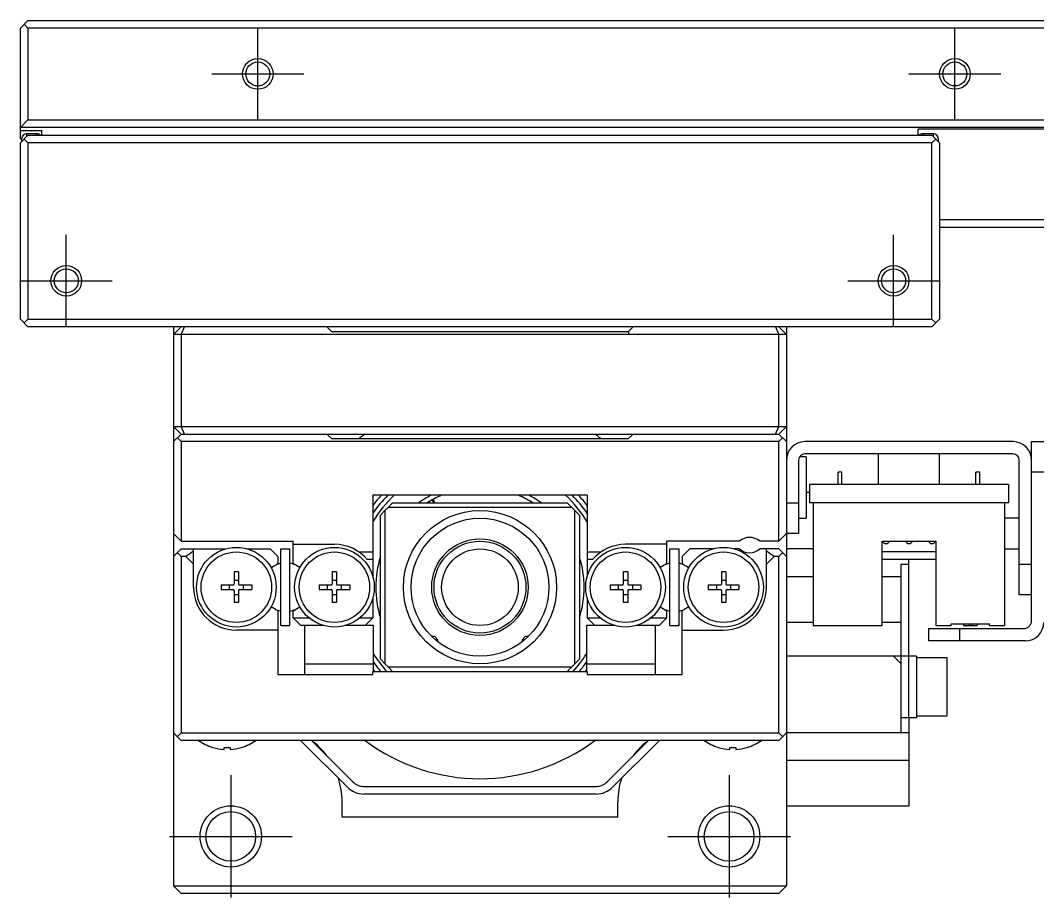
# Model space of a CAD drawing. Extents: x 0 to 615, y -8 to 395.
# Drawn here: x 90.5 to 156.9, y 327.9 to 385.1 of the extents above; entities that cross this region are included whole.
import ezdxf

# ---------------------------------------------------------------- set-up
doc = ezdxf.new("R2010")
doc.units = 0
doc.header["$LTSCALE"] = 0.5
doc.linetypes.add('CENTER', pattern=[50.8, 31.75, -6.35, 6.35, -6.35])
for name, color, linetype in [('MSM_CENTER', 1, 'CENTER'), ('MSM_CONTINUOUS', 7, 'CONTINUOUS'), ('MSM_NARROW', 5, 'CONTINUOUS')]:
    doc.layers.add(name, color=color, linetype=linetype)

msp = doc.modelspace()

# ---------------------------------------------------------------- linework, layer by layer
at = {"layer": 'MSM_CENTER'}
for p, q in [((105.954, 378.615), (105.954, 384.615)), ((151.454, 378.615), (151.454, 384.615)), ((102.954, 381.615), (108.954, 381.615)), ((148.454, 381.615), (154.454, 381.615)), ((93.454, 365.115), (93.454, 371.115)), ((147.454, 365.115), (147.454, 371.115)), ((90.454, 368.115), (96.454, 368.115)), ((144.454, 368.115), (150.454, 368.115)), ((104.191, 335.852), (104.191, 327.852)), ((136.718, 335.852), (136.718, 327.852)), ((100.191, 331.852), (108.191, 331.852)), ((132.718, 331.852), (140.718, 331.852))]:
    msp.add_line(p, q, dxfattribs=at)
at = {"layer": 'MSM_CONTINUOUS'}
for p, q in [((90.454, 384.615), (90.954, 385.115)), ((90.454, 377.415), (90.454, 384.615)), ((90.704, 384.865), (90.954, 384.615)), ((90.954, 385.115), (166.954, 385.115)), ((90.954, 384.615), (90.954, 378.615)), ((166.954, 384.615), (90.954, 384.615)), ((90.954, 378.615), (90.454, 378.115)), ((90.954, 378.615), (166.954, 378.615)), ((166.954, 378.115), (90.454, 378.115)), ((90.454, 377.915), (91.854, 377.915)), ((91.854, 377.615), (91.854, 377.915)), ((149.054, 377.615), (149.054, 378.015)), ((166.854, 378.015), (149.054, 378.015)), ((90.454, 377.115), (90.954, 377.615)), ((90.554, 377.315), (90.454, 377.415)), ((90.554, 377.215), (90.554, 377.415)), ((90.704, 377.365), (90.954, 377.115)), ((91.554, 377.715), (90.854, 377.715)), ((90.854, 377.715), (90.854, 377.515)), ((90.954, 377.615), (149.954, 377.615)), ((91.554, 377.615), (91.554, 377.715)), ((150.054, 377.715), (149.354, 377.715)), ((149.354, 377.715), (149.354, 377.615)), ((149.954, 377.615), (150.454, 377.115)), ((149.954, 377.115), (150.204, 377.365)), ((150.054, 377.515), (150.054, 377.715)), ((150.354, 377.415), (150.354, 377.215)), ((90.454, 365.615), (90.454, 377.115)), ((90.954, 377.115), (90.954, 365.615)), ((149.954, 377.115), (90.954, 377.115)), ((149.954, 365.615), (149.954, 377.115)), ((150.454, 377.115), (150.454, 365.615)), ((150.454, 372.115), (165.154, 372.115)), ((150.454, 371.615), (165.154, 371.615)), ((90.954, 365.115), (90.454, 365.615)), ((90.954, 365.615), (90.704, 365.365)), ((90.954, 365.615), (149.954, 365.615)), ((150.204, 365.365), (149.954, 365.615)), ((149.954, 365.115), (150.454, 365.615)), ((149.954, 365.115), (90.954, 365.115)), ((100.454, 364.615), (100.954, 365.115)), ((100.454, 365.115), (100.454, 328.615)), ((140.454, 364.615), (100.454, 364.615)), ((100.954, 364.615), (101.162, 365.115)), ((100.954, 364.615), (100.954, 358.615)), ((110.754, 364.815), (110.454, 365.115)), ((110.754, 364.815), (130.154, 364.815)), ((130.454, 365.115), (130.154, 364.815)), ((130.154, 364.815), (130.154, 364.615)), ((139.747, 365.115), (139.954, 364.615)), ((140.454, 364.615), (139.954, 365.115)), ((139.954, 358.615), (139.954, 364.615)), ((140.454, 365.115), (140.454, 328.615)), ((100.454, 358.615), (140.454, 358.615)), ((100.454, 358.615), (100.954, 358.115)), ((101.162, 358.115), (100.954, 358.615)), ((139.747, 358.115), (139.954, 358.615)), ((139.954, 358.115), (140.454, 358.615)), ((100.454, 357.615), (100.954, 358.115)), ((100.954, 358.115), (139.954, 358.115)), ((110.454, 358.115), (110.754, 357.815)), ((130.154, 357.815), (130.454, 358.115)), ((139.954, 358.115), (140.454, 357.615)), ((100.704, 357.865), (100.954, 357.615)), ((100.954, 357.615), (100.954, 351.115)), ((139.954, 357.615), (100.954, 357.615)), ((110.754, 357.815), (130.154, 357.815)), ((139.954, 357.615), (140.204, 357.865)), ((139.954, 351.115), (139.954, 357.615)), ((155.254, 357.615), (141.654, 357.615)), ((156.454, 345.915), (156.454, 357.615)), ((156.454, 357.615), (157.254, 357.615)), ((141.754, 356.615), (141.308, 356.615)), ((155.254, 356.815), (141.654, 356.815)), ((141.754, 356.615), (141.754, 352.615)), ((146.454, 356.815), (146.454, 354.815)), ((150.454, 354.815), (150.454, 356.815)), ((141.254, 356.415), (141.254, 351.615)), ((155.654, 347.615), (155.654, 356.415)), ((143.829, 354.815), (143.829, 355.615)), ((144.079, 355.615), (143.829, 355.615)), ((144.079, 354.815), (144.079, 355.615)), ((152.829, 354.815), (152.829, 355.615)), ((153.079, 355.615), (152.829, 355.615)), ((153.079, 354.815), (153.079, 355.615)), ((157.254, 355.615), (156.454, 355.615)), ((154.954, 354.815), (141.954, 354.815)), ((141.954, 354.815), (141.954, 353.615)), ((154.954, 354.815), (154.954, 353.615)), ((127.454, 354.115), (113.454, 354.115)), ((113.454, 354.115), (113.454, 348.829)), ((127.454, 354.115), (127.454, 348.829)), ((141.754, 354.315), (141.954, 354.315)), ((114.454, 353.315), (114.254, 353.115)), ((114.454, 353.315), (114.754, 353.615)), ((126.454, 353.315), (114.454, 353.315)), ((114.754, 353.615), (126.154, 353.615)), ((126.154, 353.615), (126.454, 353.315)), ((126.654, 353.115), (126.454, 353.315)), ((140.454, 353.615), (141.254, 353.615)), ((154.954, 353.615), (141.954, 353.615)), ((142.204, 353.615), (142.204, 345.615)), ((154.704, 345.615), (154.704, 353.615)), ((113.954, 352.815), (114.254, 353.115)), ((113.954, 343.415), (113.954, 352.815)), ((114.254, 353.115), (114.254, 343.115)), ((126.654, 343.115), (126.654, 353.115)), ((126.654, 353.115), (126.954, 352.815)), ((126.954, 352.815), (126.954, 343.415)), ((141.254, 352.615), (141.754, 352.615)), ((155.654, 352.615), (154.704, 352.615)), ((100.954, 351.115), (100.454, 351.615)), ((140.454, 351.615), (139.954, 351.115)), ((141.254, 351.615), (140.454, 351.615)), ((100.454, 350.115), (100.954, 350.615)), ((100.954, 351.115), (108.254, 351.115)), ((100.954, 350.615), (103.84, 350.615)), ((101.754, 348.115), (101.754, 350.615)), ((105.269, 350.615), (106.754, 350.615)), ((107.254, 350.115), (106.754, 350.615)), ((107.454, 350.615), (108.054, 350.615)), ((107.454, 345.615), (107.454, 350.615)), ((108.054, 345.615), (108.054, 350.615)), ((108.254, 349.659), (108.254, 351.115)), ((108.254, 350.915), (110.954, 350.915)), ((132.654, 350.915), (129.954, 350.915)), ((137.393, 351.115), (132.654, 351.115)), ((132.654, 349.659), (132.654, 351.115)), ((132.854, 350.615), (133.454, 350.615)), ((132.854, 345.615), (132.854, 350.615)), ((133.454, 345.615), (133.454, 350.615)), ((134.154, 350.615), (133.654, 350.115)), ((135.64, 350.615), (134.154, 350.615)), ((137.393, 350.615), (137.069, 350.615)), ((139.954, 351.115), (138.716, 351.115)), ((139.954, 350.615), (138.716, 350.615)), ((139.154, 348.115), (139.154, 350.615)), ((140.454, 350.115), (139.954, 350.615)), ((142.204, 350.615), (140.454, 350.615)), ((146.704, 351.115), (150.204, 351.115)), ((146.704, 345.615), (146.704, 351.115)), ((150.204, 351.115), (150.204, 345.615)), ((154.704, 350.615), (155.654, 350.615)), ((100.704, 350.365), (100.954, 350.115)), ((100.954, 350.115), (100.954, 338.615)), ((101.254, 350.115), (100.954, 350.115)), ((101.754, 350.469), (101.254, 350.115)), ((101.254, 350.115), (101.754, 349.615)), ((107.254, 350.115), (107.254, 349.631)), ((112.551, 350.415), (113.454, 350.415)), ((127.454, 350.415), (128.358, 350.415)), ((133.654, 350.115), (133.654, 349.631)), ((139.654, 350.115), (139.154, 350.469)), ((139.154, 349.615), (139.654, 350.115)), ((139.954, 350.115), (139.654, 350.115)), ((139.954, 350.115), (140.204, 350.365)), ((139.954, 338.615), (139.954, 350.115)), ((150.204, 350.415), (146.704, 350.415)), ((107.254, 349.631), (107.166, 349.58)), ((108.393, 349.58), (108.254, 349.659)), ((113.454, 349.915), (113.099, 349.915)), ((127.81, 349.915), (127.454, 349.915)), ((132.654, 349.659), (132.516, 349.58)), ((133.743, 349.58), (133.654, 349.631)), ((150.204, 349.915), (146.704, 349.915)), ((147.954, 349.615), (148.454, 349.615)), ((147.954, 338.615), (147.954, 349.615)), ((148.454, 349.615), (148.454, 349.915)), ((148.454, 339.615), (148.454, 349.615)), ((155.654, 349.615), (156.454, 349.615)), ((104.699, 349.115), (104.409, 349.115)), ((104.409, 349.115), (104.409, 348.32)), ((104.699, 349.115), (104.699, 348.32)), ((111.099, 349.115), (110.809, 349.115)), ((110.809, 349.115), (110.809, 348.32)), ((111.099, 349.115), (111.099, 348.32)), ((130.099, 349.115), (129.809, 349.115)), ((129.809, 349.115), (129.809, 348.32)), ((130.099, 349.115), (130.099, 348.32)), ((136.499, 349.115), (136.209, 349.115)), ((136.209, 349.115), (136.209, 348.32)), ((136.499, 349.115), (136.499, 348.32)), ((140.454, 348.815), (142.204, 348.815)), ((146.704, 348.815), (147.954, 348.815)), ((103.554, 348.26), (104.349, 348.26)), ((103.554, 348.26), (103.554, 347.97)), ((103.554, 347.97), (104.349, 347.97)), ((104.084, 348.26), (104.084, 347.97)), ((104.409, 348.585), (104.699, 348.585)), ((104.759, 348.26), (105.554, 348.26)), ((104.759, 347.97), (105.554, 347.97)), ((105.024, 347.97), (105.024, 348.26)), ((105.554, 348.26), (105.554, 347.97)), ((109.954, 348.26), (110.749, 348.26)), ((109.954, 348.26), (109.954, 347.97)), ((109.954, 347.97), (110.749, 347.97)), ((110.484, 348.26), (110.484, 347.97)), ((110.809, 348.585), (111.099, 348.585)), ((111.159, 348.26), (111.954, 348.26)), ((111.159, 347.97), (111.954, 347.97)), ((111.424, 347.97), (111.424, 348.26)), ((111.954, 348.26), (111.954, 347.97)), ((128.954, 348.26), (129.749, 348.26)), ((128.954, 348.26), (128.954, 347.97)), ((128.954, 347.97), (129.749, 347.97)), ((129.484, 348.26), (129.484, 347.97)), ((129.809, 348.585), (130.099, 348.585)), ((130.159, 348.26), (130.954, 348.26)), ((130.159, 347.97), (130.954, 347.97)), ((130.424, 347.97), (130.424, 348.26)), ((130.954, 348.26), (130.954, 347.97)), ((135.354, 348.26), (136.149, 348.26)), ((135.354, 348.26), (135.354, 347.97)), ((135.354, 347.97), (136.149, 347.97)), ((135.884, 348.26), (135.884, 347.97)), ((136.209, 348.585), (136.499, 348.585)), ((136.559, 348.26), (137.354, 348.26)), ((136.559, 347.97), (137.354, 347.97)), ((136.824, 347.97), (136.824, 348.26)), ((137.354, 348.26), (137.354, 347.97)), ((104.409, 347.91), (104.409, 347.115)), ((104.409, 347.645), (104.699, 347.645)), ((104.699, 347.91), (104.699, 347.115)), ((110.809, 347.91), (110.809, 347.115)), ((110.809, 347.645), (111.099, 347.645)), ((111.099, 347.91), (111.099, 347.115)), ((113.454, 347.401), (113.454, 346.115)), ((127.454, 347.401), (127.454, 346.115)), ((129.809, 347.91), (129.809, 347.115)), ((129.809, 347.645), (130.099, 347.645)), ((130.099, 347.91), (130.099, 347.115)), ((136.209, 347.91), (136.209, 347.115)), ((136.209, 347.645), (136.499, 347.645)), ((136.499, 347.91), (136.499, 347.115)), ((156.454, 347.615), (155.654, 347.615)), ((104.699, 347.115), (104.409, 347.115)), ((106.928, 346.788), (107.254, 346.599)), ((108.254, 346.571), (108.631, 346.788)), ((111.099, 347.115), (110.809, 347.115)), ((130.099, 347.115), (129.809, 347.115)), ((132.278, 346.788), (132.654, 346.571)), ((133.654, 346.599), (133.981, 346.788)), ((136.499, 347.115), (136.209, 347.115)), ((107.254, 346.599), (107.254, 342.415)), ((108.254, 346.115), (108.254, 346.571)), ((108.254, 346.115), (109.293, 346.115)), ((108.754, 345.615), (108.254, 346.115)), ((112.616, 346.115), (113.454, 346.115)), ((113.454, 346.115), (112.954, 345.615)), ((127.454, 346.115), (128.293, 346.115)), ((127.954, 345.615), (127.454, 346.115)), ((131.616, 346.115), (132.654, 346.115)), ((132.654, 346.115), (132.154, 345.615)), ((132.654, 346.115), (132.654, 346.571)), ((133.654, 342.415), (133.654, 346.599)), ((107.254, 345.315), (104.554, 345.315)), ((107.454, 345.615), (108.054, 345.615)), ((110.24, 345.615), (108.754, 345.615)), ((109.004, 345.615), (109.004, 342.415)), ((113.504, 345.615), (111.669, 345.615)), ((113.504, 342.615), (113.504, 345.615)), ((129.24, 345.615), (127.404, 345.615)), ((127.404, 345.615), (127.404, 342.615)), ((132.154, 345.615), (130.669, 345.615)), ((131.904, 342.415), (131.904, 345.615)), ((132.854, 345.615), (133.454, 345.615)), ((133.654, 345.315), (136.354, 345.315)), ((142.204, 345.815), (140.454, 345.815)), ((142.204, 345.615), (146.704, 345.615)), ((147.954, 345.815), (146.704, 345.815)), ((149.754, 344.615), (149.754, 345.415)), ((149.754, 345.415), (155.954, 345.415)), ((150.204, 345.615), (151.204, 345.615)), ((151.204, 345.615), (151.204, 345.715)), ((151.204, 345.715), (153.704, 345.715)), ((151.754, 345.415), (151.754, 344.615)), ((152.004, 345.715), (152.004, 345.615)), ((152.004, 345.615), (152.904, 345.615)), ((152.379, 345.715), (152.379, 345.615)), ((152.529, 345.715), (152.529, 345.615)), ((152.904, 345.715), (152.904, 345.615)), ((153.704, 345.615), (153.704, 345.715)), ((153.704, 345.615), (154.704, 345.615)), ((117.291, 344.915), (117.479, 344.915)), ((117.704, 344.69), (117.479, 344.915)), ((117.704, 344.69), (117.536, 344.69)), ((117.704, 344.553), (117.704, 344.69)), ((123.429, 344.915), (123.204, 344.69)), ((123.373, 344.69), (123.204, 344.69)), ((123.204, 344.69), (123.204, 344.553)), ((123.429, 344.915), (123.618, 344.915)), ((117.704, 344.553), (117.704, 344.553)), ((123.204, 344.553), (123.204, 344.553)), ((156.054, 344.615), (149.754, 344.615)), ((114.254, 343.115), (113.954, 343.415)), ((126.954, 343.415), (126.654, 343.115)), ((148.954, 343.615), (140.454, 343.615)), ((147.454, 343.615), (147.954, 343.115)), ((148.954, 343.615), (148.954, 339.615)), ((150.954, 343.515), (148.954, 343.515)), ((150.954, 339.715), (150.954, 343.515)), ((109.004, 343.115), (113.504, 343.115)), ((114.254, 343.115), (114.454, 342.915)), ((114.754, 342.615), (114.454, 342.915)), ((114.454, 342.915), (126.454, 342.915)), ((126.454, 342.915), (126.154, 342.615)), ((126.454, 342.915), (126.654, 343.115)), ((127.404, 343.115), (131.904, 343.115)), ((107.254, 342.415), (113.454, 342.415)), ((113.454, 342.415), (113.454, 342.615)), ((113.454, 342.615), (127.454, 342.615)), ((127.454, 342.615), (127.454, 342.415)), ((127.454, 342.415), (133.654, 342.415)), ((147.954, 339.615), (148.954, 339.615)), ((148.454, 339.615), (148.454, 333.815)), ((148.954, 339.715), (150.954, 339.715)), ((100.954, 338.115), (100.454, 338.615)), ((100.954, 338.615), (100.704, 338.365)), ((100.954, 338.615), (139.954, 338.615)), ((139.954, 338.115), (100.954, 338.115)), ((111.808, 335.054), (108.747, 338.115)), ((109.454, 338.115), (112.162, 335.408)), ((128.747, 335.408), (131.454, 338.115)), ((132.162, 338.115), (129.101, 335.054)), ((140.204, 338.365), (139.954, 338.615)), ((140.454, 338.615), (139.954, 338.115)), ((148.454, 338.615), (140.454, 338.615)), ((103.004, 337.659), (103.026, 337.659)), ((103.754, 337.659), (104.154, 337.659)), ((103.754, 337.528), (103.754, 337.659)), ((104.154, 337.659), (104.154, 337.528)), ((104.883, 337.659), (104.904, 337.659)), ((136.004, 337.659), (136.026, 337.659)), ((136.754, 337.659), (137.154, 337.659)), ((136.754, 337.528), (136.754, 337.659)), ((137.154, 337.659), (137.154, 337.528)), ((137.883, 337.659), (137.904, 337.659)), ((140.454, 336.815), (148.454, 336.815)), ((112.869, 335.115), (128.04, 335.115)), ((111.454, 333.115), (111.454, 334.115)), ((128.04, 334.615), (112.869, 334.615)), ((129.454, 333.115), (129.454, 334.115)), ((148.454, 333.815), (140.454, 333.815)), ((129.454, 333.115), (111.454, 333.115)), ((100.954, 328.115), (100.454, 328.615)), ((100.454, 328.615), (140.454, 328.615)), ((139.954, 328.115), (100.954, 328.115)), ((140.454, 328.615), (139.954, 328.115))]:
    msp.add_line(p, q, dxfattribs=at)
for centre, radius in [((105.954, 381.615), 0.783), ((151.454, 381.615), 0.783), ((93.454, 368.115), 0.783), ((147.454, 368.115), 0.783), ((120.454, 348.115), 5), ((120.454, 348.115), 4.5), ((120.454, 348.115), 3.15), ((104.554, 348.115), 2.6), ((110.954, 348.115), 2.6), ((120.454, 348.115), 3), ((129.954, 348.115), 2.6), ((136.354, 348.115), 2.6), ((104.554, 348.115), 2.3), ((110.954, 348.115), 2.3), ((129.954, 348.115), 2.3), ((136.354, 348.115), 2.3), ((104.191, 331.852), 1.621), ((136.718, 331.852), 1.621)]:
    msp.add_circle(centre, radius, dxfattribs=at)
for centre, radius, start, end in [((90.854, 377.415), 0.3, 90, 180), ((91.554, 377.415), 0.3, 41.81031, 90), ((149.354, 377.415), 0.3, 90, 138.18968), ((150.054, 377.415), 0.3, 0, 90), ((120.454, 348.115), 12.5, 126.8699, 129.10422), ((120.454, 348.115), 12.5, 50.89578, 53.1301), ((141.654, 356.415), 1.2, 90, 180), ((155.254, 356.415), 1.2, 0, 90), ((141.654, 356.415), 0.4, 90, 180), ((155.254, 356.415), 0.4, 0, 90), ((120.454, 348.115), 8.8, 137.01411, 142.69821), ((120.454, 348.115), 8.5, 135.09913, 145.43968), ((120.454, 348.115), 8.2, 132.97028, 148.61185), ((120.454, 348.115), 6.8, 118.07249, 126.01885), ((120.454, 348.115), 6.5, 112.61987, 122.20423), ((120.454, 348.115), 6.5, 57.79577, 67.38014), ((120.454, 348.115), 6.8, 53.98115, 61.92751), ((120.454, 348.115), 8.2, 31.38815, 47.02972), ((120.454, 348.115), 8.5, 34.56032, 44.90087), ((120.454, 348.115), 8.8, 37.30179, 42.98589), ((115.682, 352.888), 1.669, 25.82297, 29.29734), ((115.682, 352.888), 1.9, 22.49774, 29.34269), ((115.682, 352.888), 1.976, 21.588, 29.30326), ((138.054, 350.365), 1, 48.59038, 131.40962), ((110.954, 348.115), 2.8, 40.0052, 89.99998), ((129.954, 348.115), 2.8, 90, 139.99479), ((138.054, 351.365), 1, 228.59038, 311.40962), ((146.954, 351.215), 0.25, 203.57818, 336.42182), ((148.454, 351.215), 0.25, 203.57818, 336.42182), ((149.954, 351.215), 0.25, 203.57818, 336.42182), ((120.454, 348.115), 6.8, 162.91742, 197.08258), ((120.454, 348.115), 6.8, 342.91742, 17.08258), ((107.919, 348), 1.75, 115.49482, 128.45071), ((107.754, 348.115), 1.587, 100.89305, 109.81825), ((107.754, 348.115), 1.587, 53.80278, 79.10695), ((107.639, 348), 1.75, 52.99403, 64.50518), ((133.269, 348), 1.75, 115.49482, 127.00597), ((133.154, 348.115), 1.587, 100.89305, 126.19722), ((133.154, 348.115), 1.587, 70.18175, 79.10695), ((132.989, 348), 1.75, 51.54929, 64.50518), ((104.554, 348.115), 2.8, 180, 270), ((104.349, 348.32), 0.06, 270, 0), ((104.349, 347.91), 0.06, 0, 90), ((104.759, 348.32), 0.06, 180, 270), ((104.759, 347.91), 0.06, 90, 180), ((110.749, 348.32), 0.06, 270, 0), ((110.749, 347.91), 0.06, 0, 90), ((111.159, 348.32), 0.06, 180, 270), ((111.159, 347.91), 0.06, 90, 180), ((129.749, 348.32), 0.06, 270, 0), ((129.749, 347.91), 0.06, 0, 90), ((130.159, 348.32), 0.06, 180, 270), ((130.159, 347.91), 0.06, 90, 180), ((136.149, 348.32), 0.06, 270, 0), ((136.149, 347.91), 0.06, 0, 90), ((136.354, 348.115), 2.8, 270, 0), ((136.559, 348.32), 0.06, 180, 270), ((136.559, 347.91), 0.06, 90, 180), ((107.919, 348.23), 1.75, 231.54929, 235.49482), ((107.754, 348.115), 1.587, 250.18175, 259.10695), ((107.754, 348.115), 1.587, 280.89305, 306.19724), ((107.639, 348.23), 1.75, 304.50518, 307.00597), ((133.269, 348.23), 1.75, 232.99403, 235.49482), ((133.154, 348.115), 1.587, 233.80278, 259.10693), ((133.154, 348.115), 1.587, 280.89305, 289.81825), ((132.989, 348.23), 1.75, 304.50518, 308.45071), ((155.954, 345.915), 0.5, 270, 0), ((156.054, 345.815), 1.2, 270, 0), ((120.454, 348.115), 8.2, 212.05263, 222.12356), ((120.454, 348.115), 8.2, 317.87644, 327.94737), ((120.454, 348.115), 8.5, 215.15006, 220.32021), ((120.454, 348.115), 8.8, 217.83572, 218.68219), ((120.454, 348.115), 8.5, 319.67979, 324.84994), ((120.454, 348.115), 8.8, 321.31781, 322.16428), ((103.954, 340.715), 3.2, 234.34091, 252.73), ((103.954, 340.715), 3.2, 287.27, 305.65909), ((106.454, 334.115), 5, 36.8699, 53.1301), ((120.454, 348.115), 12.5, 233.1301, 306.8699), ((134.454, 334.115), 5, 126.8699, 143.1301), ((136.954, 340.715), 3.2, 234.34091, 252.73), ((136.954, 340.715), 3.2, 287.27, 305.65909), ((103.954, 340.715), 3.194, 253.09474, 266.40965), ((103.954, 340.715), 3.194, 273.59035, 286.90526), ((136.954, 340.715), 3.194, 253.09474, 266.40965), ((136.954, 340.715), 3.194, 273.59035, 286.90526), ((106.454, 334.115), 5, 0, 17.8669), ((112.869, 336.115), 1, 225, 270), ((128.04, 336.115), 1, 270, 315), ((134.454, 334.115), 5, 162.1331, 180), ((112.869, 336.115), 1.5, 225, 270), ((128.04, 336.115), 1.5, 270, 315)]:
    msp.add_arc(centre, radius, start, end, dxfattribs=at)
at = {"layer": 'MSM_NARROW'}
for p, q in [((117.704, 344.553), (117.704, 344.553)), ((123.204, 344.553), (123.204, 344.553))]:
    msp.add_line(p, q, dxfattribs=at)
for centre, radius in [((105.954, 381.615), 1), ((151.454, 381.615), 1), ((93.454, 368.115), 1), ((147.454, 368.115), 1), ((120.454, 348.115), 2.5), ((104.191, 331.852), 2), ((136.718, 331.852), 2)]:
    msp.add_circle(centre, radius, dxfattribs=at)

doc.saveas('drawing.dxf')
